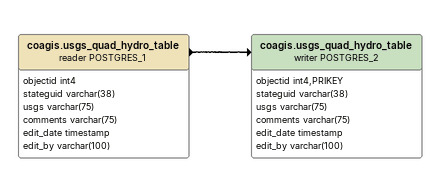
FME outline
coagis.usgs_quad_hydro_table (reader POSTGRES_1)
    attributes: objectid int4, stateguid varchar(38), usgs varchar(75), comments varchar(75), edit_date timestamp, edit_by varchar(100)
    -> coagis.usgs_quad_hydro_table (writer POSTGRES_2)
coagis.usgs_quad_hydro_table (writer POSTGRES_2)
    attributes: objectid int4,PRIKEY, stateguid varchar(38), usgs varchar(75), comments varchar(75), edit_date timestamp, edit_by varchar(100)
